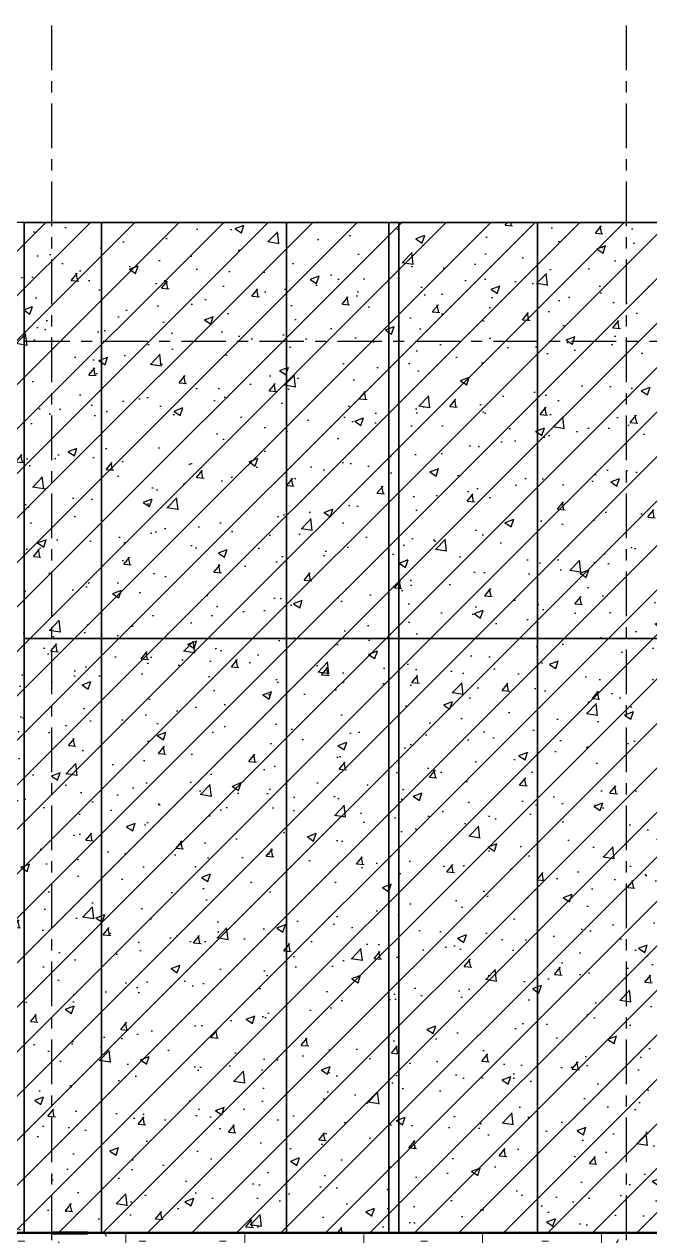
# Model space of a CAD drawing. Header units: millimetres. Extents: x -25371 to 2282244, y -90657 to 147824.
# Drawn here: x 1884259 to 1887416, y -988 to 5127 of the extents above; entities that cross this region are included whole.
import ezdxf
from ezdxf.enums import TextEntityAlignment as Align

# ---------------------------------------------------------------- set-up
doc = ezdxf.new("R2010")
doc.units = ezdxf.units.MM
doc.linetypes.add('CENTER', pattern=[50.8, 31.75, -6.35, 6.35, -6.35])
doc.linetypes.add('TA_GL_000.90000', pattern=[2.475, 0.9, -0.225, 0.225, -0.225, 0.9])
for name, color, linetype in [('000 - 0_SYM_DWG_GRIDLINE_MAIN_COLOR_251', 7, 'Continuous'), ('000 - 0_SYM_DWG_SLOPE-SYM_TEXT_COLOR_3', 7, 'Continuous'), ('000 - CONCRETE_COL_HATCH_', 7, 'Continuous'), ('000 - GRID', 7, 'CENTER')]:
    doc.layers.add(name, color=color, linetype=linetype)
for name, color, linetype, lineweight in [('A-GLAZ-CURT', 7, 'Continuous', 35), ('A-WALL-PATT', 7, 'Continuous', 50), ('I-WALL-E', 7, 'Continuous', 50), ('S-COLS-E', 7, 'Continuous', 100)]:
    doc.layers.add(name, color=color, linetype=linetype, lineweight=lineweight)
doc.styles.add('Arial', font='arial.ttf', dxfattribs={"height": 300})
doc.styles.add('TA', font='', dxfattribs={"height": 4.5})
doc.styles.get('TA').set_extended_font_data('Cordia New')
pattern_1 = [(0, (12756.73, -1e-11), (812.8, 203.2), [33.528, -576.072, 33.528, -576.072, -3251.2]), (0, (12756.73, -1e-11), (812.8, 203.2), [-1219.2, 33.528, -1185.672, 33.528, -576.072, -1422.4]), (0, (12756.73, -1e-11), (812.8, 203.2), [-3048, 33.528, -372.872, 33.528, -982.472]), (120, (13061.53, 101.6), (-582.37636, 602.30545), [33.528, -576.072, 33.528, -576.072, -3251.2]), (120, (13061.53, 101.6), (-582.37636, 602.30545), [-1219.2, 33.528, -1185.672, 33.528, -576.072, -1422.4]), (120, (13061.53, 101.6), (-582.37636, 602.30545), [-3048, 33.528, -372.872, 33.528, -982.472]), (240, (13163.13, 508), (-230.42364, -805.50545), [33.528, -576.072, 33.528, -576.072, -3251.2]), (240, (13163.13, 508), (-230.42364, -805.50545), [-1219.2, 33.528, -1185.672, 33.528, -576.072, -1422.4]), (240, (13163.13, 508), (-230.42364, -805.50545), [-3048, 33.528, -372.872, 33.528, -982.472])]
pattern_2 = [(0, (13971.8, 100570), (0, 600), []), (90, (13971.8, 100570), (-600, 4e-14), [])]

# ---------------------------------------------------------------- blocks, each defined once
blk = doc.blocks.new('DPA_Curved type B_Corner 1 - Curved Type B_Corner 1-5074401-VS01 - ELEVATION 4')
at = {"layer": 'A-GLAZ-CURT', "color": 7}
for p, q in [((300, 106600), (1000, 106600)), ((1800, 106600), (300, 106600)), ((300, 106600), (300, 103600)), ((300, 103600), (300, 106600)), ((1000, 106600), (1700, 106600)), ((1000, 103600), (1000, 106600)), ((1700, 106600), (1800, 106600)), ((1700, 103600), (1700, 106600)), ((1700, 103600), (1700, 106600)), ((1800, 103600), (1800, 106600)), ((1800, 103600), (1800, 106600)), ((300, 103600), (1800, 103600)), ((1000, 103600), (300, 103600)), ((1700, 103600), (1000, 103600)), ((1800, 103600), (1700, 103600))]:
    blk.add_line(p, q, dxfattribs=at)
blk = doc.blocks.new('DPA_Curved type C_Left - Curved Type C_Left-5075811-VS01 - ELEVATION 4')
at = {"layer": 'A-GLAZ-CURT', "color": 7}
for p, q in [((-1200, 106600), (-1250, 106600)), ((-1250, 106600), (-1200, 106600)), ((-1200, 106600), (-266.7, 106600)), ((350, 106600), (-1200, 106600)), ((-1200, 106600), (-1200, 103600)), ((-1200, 103600), (-1200, 106600)), ((-1200, 103600), (-1200, 106600)), ((-1200, 103600), (-1200, 106600)), ((-266.7, 106600), (250, 106600)), ((-266.7, 103600), (-266.7, 106600)), ((250, 106600), (300, 106600)), ((250, 103600), (250, 106600)), ((250, 103600), (250, 106600)), ((300, 106600), (350, 106600)), ((300, 103600), (300, 106600)), ((300, 103600), (300, 106600)), ((-1200, 103600), (-1250, 103600)), ((-1250, 103600), (-1200, 103600)), ((-1200, 103600), (350, 103600)), ((-266.7, 103600), (-1200, 103600)), ((250, 103600), (-266.7, 103600)), ((300, 103600), (250, 103600)), ((350, 103600), (300, 103600))]:
    blk.add_line(p, q, dxfattribs=at)
blk = doc.blocks.new('System Panel - DPA-AR_Facade_Solid Panel 150mm-5137465-VS01 - ELEVATION 4')
at = {"layer": 'A-GLAZ-CURT', "color": 7}
for p, q in [((-1590, 103600), (-1590, 106600)), ((-1590, 106600), (-1200, 106600)), ((-1200, 106600), (-1590, 106600)), ((-1590, 106600), (-1590, 103600)), ((-1200, 106600), (-1200, 103600)), ((-1200, 103600), (-1200, 106600)), ((-1200, 103600), (-1590, 103600)), ((-1590, 103600), (-1200, 103600))]:
    blk.add_line(p, q, dxfattribs=at)
blk = doc.blocks.new('DPA_Curved type B_Corner 1 - Curved Type B_Corner 1-5545647-VS01 - ELEVATION 4')
at = {"layer": 'A-GLAZ-CURT', "color": 7}
for p, q in [((300, 108700), (1000, 108700)), ((1800, 108700), (300, 108700)), ((300, 108700), (300, 106600)), ((300, 106600), (300, 108700)), ((1000, 108700), (1700, 108700)), ((1000, 106600), (1000, 108700)), ((1700, 108700), (1800, 108700)), ((1700, 106600), (1700, 108700)), ((1700, 106600), (1700, 108700)), ((1800, 106600), (1800, 108700)), ((1800, 106600), (1800, 108700)), ((300, 106600), (1800, 106600)), ((1000, 106600), (300, 106600)), ((1700, 106600), (1000, 106600)), ((1800, 106600), (1700, 106600))]:
    blk.add_line(p, q, dxfattribs=at)
blk = doc.blocks.new('DPA_Curved type C_Left - Curved Type C_Left-5545648-VS01 - ELEVATION 4')
at = {"layer": 'A-GLAZ-CURT', "color": 7}
for p, q in [((-1200, 108700), (-1250, 108700)), ((-1250, 108700), (-1200, 108700)), ((-1200, 108700), (-266.7, 108700)), ((350, 108700), (-1200, 108700)), ((-1200, 108700), (-1200, 106600)), ((-1200, 106600), (-1200, 108700)), ((-1200, 106600), (-1200, 108700)), ((-1200, 106600), (-1200, 108700)), ((-266.7, 108700), (250, 108700)), ((-266.7, 106600), (-266.7, 108700)), ((250, 108700), (300, 108700)), ((250, 106600), (250, 108700)), ((250, 106600), (250, 108700)), ((300, 108700), (350, 108700)), ((300, 106600), (300, 108700)), ((300, 106600), (300, 108700)), ((-1200, 106600), (-1250, 106600)), ((-1250, 106600), (-1200, 106600)), ((-1200, 106600), (350, 106600)), ((-266.7, 106600), (-1200, 106600)), ((250, 106600), (-266.7, 106600)), ((300, 106600), (250, 106600)), ((350, 106600), (300, 106600))]:
    blk.add_line(p, q, dxfattribs=at)
blk = doc.blocks.new('System Panel - DPA-AR_Facade_Solid Panel 150mm-5545649-VS01 - ELEVATION 4')
at = {"layer": 'A-GLAZ-CURT', "color": 7}
for p, q in [((-1590, 106600), (-1590, 108700)), ((-1590, 108700), (-1200, 108700)), ((-1200, 108700), (-1590, 108700)), ((-1590, 108700), (-1590, 106600)), ((-1200, 108700), (-1200, 106600)), ((-1200, 106600), (-1200, 108700)), ((-1200, 106600), (-1590, 106600)), ((-1590, 106600), (-1200, 106600))]:
    blk.add_line(p, q, dxfattribs=at)
blk = doc.blocks.new('C-1-VS01_REV00_20260616-140725_ELEVATION_4_EX')
at = {"layer": '000 - CONCRETE_COL_HATCH_'}
h = blk.add_hatch(dxfattribs=at)
h.set_pattern_fill('ANSI31')
h.set_pattern_definition([(45, (0, 0), (-112.2532, 112.2532), [])])
h.paths.add_polyline_path([(10532.2, 103600), (14053.6, 103600), (14053.6, 108700), (10532.2, 108700)])
h = blk.add_hatch(dxfattribs=at)
h.set_pattern_fill('AR-CONC', scale=0.05)
h.set_pattern_definition([(50, (0, 0), (455.4617, -39.8477), [47.625, -523.875]), (355, (0, 0), (-88.1086, 477.6421), [38.1, -419.1015]), (100.45144, (37.96, -3.3), (367.3531, 437.7944), [40.475, -445.2256]), (46.1842, (5e-15, 127), (677.6976, -105.1058), [71.4375, -785.8125]), (96.63556, (56.5, 118.24), (593.5103, 618.5653), [60.7126, -667.839]), (351.18415, (5e-15, 127), (593.5103, 618.5653), [57.15, -628.6493]), (21, (63.5, 95.25), (379.036, -255.663), [47.625, -523.875]), (326, (63.5, 95.25), (154.505, 460.47), [38.1, -419.1]), (71.45144, (95.1, 73.94), (533.541, 204.807), [40.475, -445.2248]), (37.5, (0, 0), (7.7215, 211.3876), [0, -414.02, 0, -425.45, 0, -420.6875]), (7.5, (0, 0), (167.04916, 250.45144), [0, -242.57, 0, -404.495, 0, -160.3375]), (327.5, (-141.6, 5e-15), (338.9765, -14.32186), [0, -158.75, 0, -495.3, 0, -657.225]), (317.5, (-205.1, 8e-15), (370.32295, 63.5662), [0, -206.375, 0, -328.93, 0, -466.725])])
h.paths.add_polyline_path([(10532.2, 103600), (14053.6, 103600), (14053.6, 108700), (10532.2, 108700)])
at = {"layer": 'A-WALL-PATT', "lineweight": 9}
h = blk.add_hatch(dxfattribs=at)
h.set_pattern_fill('FP_14', style=0, pattern_type=2)
h.set_pattern_definition(pattern_1)
h.paths.add_polyline_path([(10642, 101100), (10744.4, 101100), (10744.4, 103600), (10515.7, 103600), (10515.7, 101100)])
h = blk.add_hatch(dxfattribs=at)
h.set_pattern_fill('FP_15', style=0, pattern_type=2)
h.set_pattern_definition(pattern_2)
h.paths.add_polyline_path([(10642, 101100), (10744.4, 101100), (10744.4, 103600), (10515.7, 103600), (10515.7, 101100)])
h = blk.add_hatch(dxfattribs=at)
h.set_pattern_fill('FP_14', style=0, pattern_type=2)
h.set_pattern_definition(pattern_1)
h.paths.add_polyline_path([(12634.2, 101100), (14021.8, 101100), (14021.8, 103600), (10744.4, 103600), (10744.4, 101100), (12191.5, 101100)])
h = blk.add_hatch(dxfattribs=at)
h.set_pattern_fill('FP_15', style=0, pattern_type=2)
h.set_pattern_definition(pattern_2)
h.paths.add_polyline_path([(12634.2, 101100), (14021.8, 101100), (14021.8, 103600), (10744.4, 103600), (10744.4, 101100), (12191.5, 101100)])
at = {"color": 7}
blk.add_lwpolyline([(10532.2, 103600), (14053.6, 103600), (14053.6, 108700), (10532.2, 108700)], close=True, dxfattribs=at)
at = {"layer": 'I-WALL-E', "color": 7}
blk.add_line((10571.8, 103600), (13871.8, 103600), dxfattribs=at)
at = {"layer": 'S-COLS-E', "color": 7}
blk.add_line((10771.8, 103600), (10950.8, 103600), dxfattribs=at)
at = {"layer": 'A-GLAZ-CURT', "color": 7}
for name in ['System Panel - DPA-AR_Facade_Solid Panel 150mm-5545649-VS01 - ELEVATION 4', 'DPA_Curved type C_Left - Curved Type C_Left-5545648-VS01 - ELEVATION 4', 'DPA_Curved type B_Corner 1 - Curved Type B_Corner 1-5545647-VS01 - ELEVATION 4', 'System Panel - DPA-AR_Facade_Solid Panel 150mm-5137465-VS01 - ELEVATION 4', 'DPA_Curved type C_Left - Curved Type C_Left-5075811-VS01 - ELEVATION 4', 'DPA_Curved type B_Corner 1 - Curved Type B_Corner 1-5074401-VS01 - ELEVATION 4']:
    blk.add_blockref(name, (12221.8, 0), dxfattribs=at)
blk = doc.blocks.new('*U974')
at = {"layer": '000 - 0_SYM_DWG_GRIDLINE_MAIN_COLOR_251', "color": 7, "linetype": 'ByBlock', "ltscale": 5}
blk.add_line((20, 0), (-588.5, 0), dxfattribs=at)
at = {"color": 7, "style": 'TA', "flags": 1}
blk.add_attdef('LOCATION', (6, -6), '', height=4.5, rotation=270, dxfattribs=at)
blk = doc.blocks.new('*U459')
at = {"layer": '000 - 0_SYM_DWG_GRIDLINE_MAIN_COLOR_251', "color": 7, "linetype": 'ByBlock', "ltscale": 5}
blk.add_line((20, 0), (-181.5, 0), dxfattribs=at)
at = {"layer": '000 - 0_SYM_DWG_GRIDLINE_MAIN_COLOR_251', "color": 7}
blk.add_point((-161.5, 0), dxfattribs=at)
at = {"color": 7, "style": 'TA', "flags": 1}
blk.add_attdef('LOCATION', (6, -6), '', height=4.5, rotation=270, dxfattribs=at)
at = {"layer": '000 - 0_SYM_DWG_SLOPE-SYM_TEXT_COLOR_3', "color": 7, "style": 'Arial'}
blk.add_attdef('GRID-HEAD', text='', height=4, rotation=90, dxfattribs=at).set_placement((40, 0), align=Align.MIDDLE_CENTER)
blk = doc.blocks.new('C-1-VS01_REV00_20260616-141122_ELEVATION_4_DIMS')
at = {"layer": '000 - GRID', "color": 7, "linetype": 'TA_GL_000.90000', "xscale": 50.00000000000004, "yscale": 50.00000000000004, "zscale": 50.00000000000004}
for name, p, rotation in [('*U459', (10771.8, 100625), 270), ('*U459', (13671.8, 100625), 270), ('*U974', (-175.4, 108700), 180), ('*U974', (-175.4, 108100), 180), ('*U974', (-175.4, 103600), 180)]:
    blk.add_blockref(name, p, dxfattribs=dict(at, rotation=rotation))

msp = doc.modelspace()

# ---------------------------------------------------------------- block references
at = {"color": 7}
for name in ['C-1-VS01_REV00_20260616-141122_ELEVATION_4_DIMS', 'C-1-VS01_REV00_20260616-140725_ELEVATION_4_EX']:
    msp.add_blockref(name, (1873627.43, -104572.744), dxfattribs=at)

doc.saveas('drawing.dxf')
